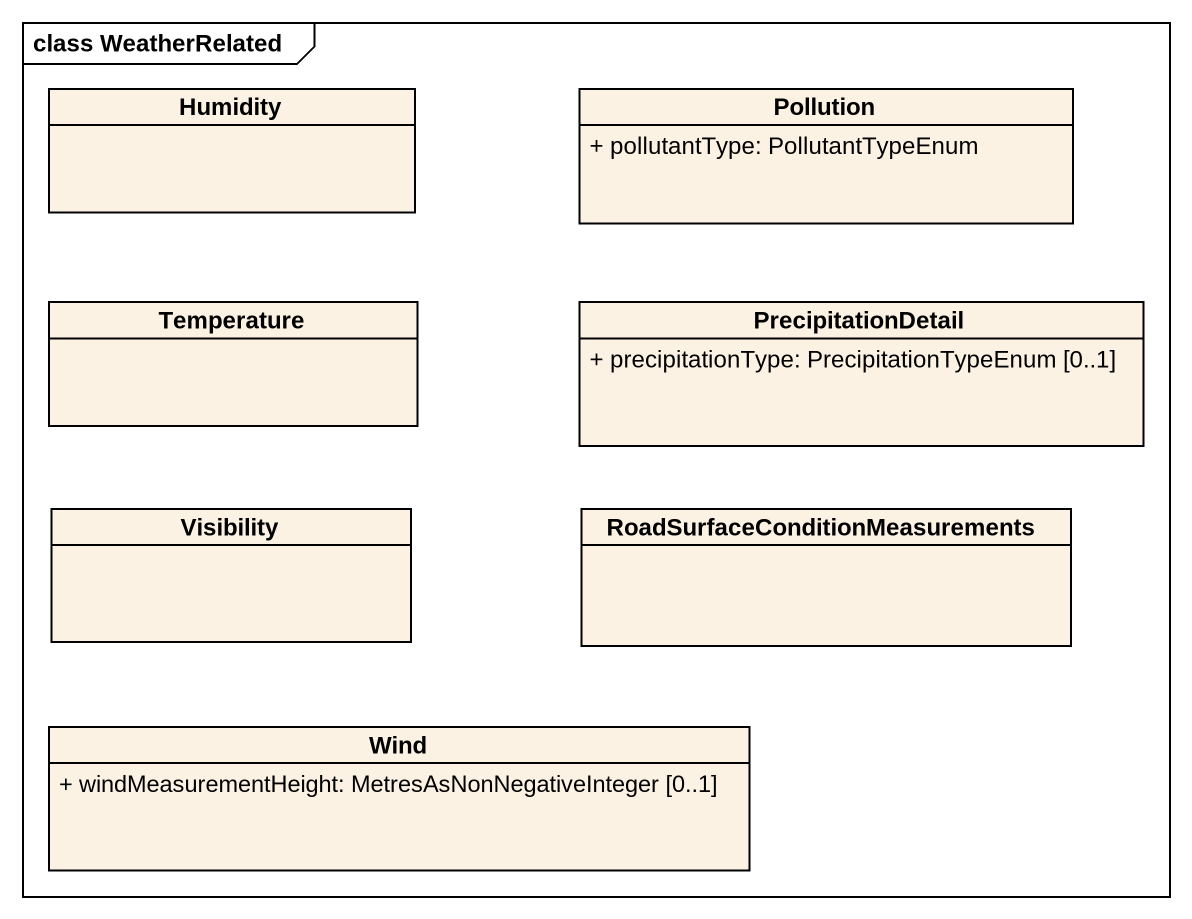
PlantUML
@startuml
mainframe class WeatherRelated
hide circle
hide empty members
skinparam classAttributeIconSize 0
class Humidity
class Pollution {
  + pollutantType: PollutantTypeEnum
}
class Temperature
class PrecipitationDetail {
  + precipitationType: PrecipitationTypeEnum [0..1]
}
class Visibility
class "RoadSurfaceConditionMeasurements" as RoadSurfaceConditionMeasurem
class Wind {
  + windMeasurementHeight: MetresAsNonNegativeInteger [0..1]
}
@enduml
